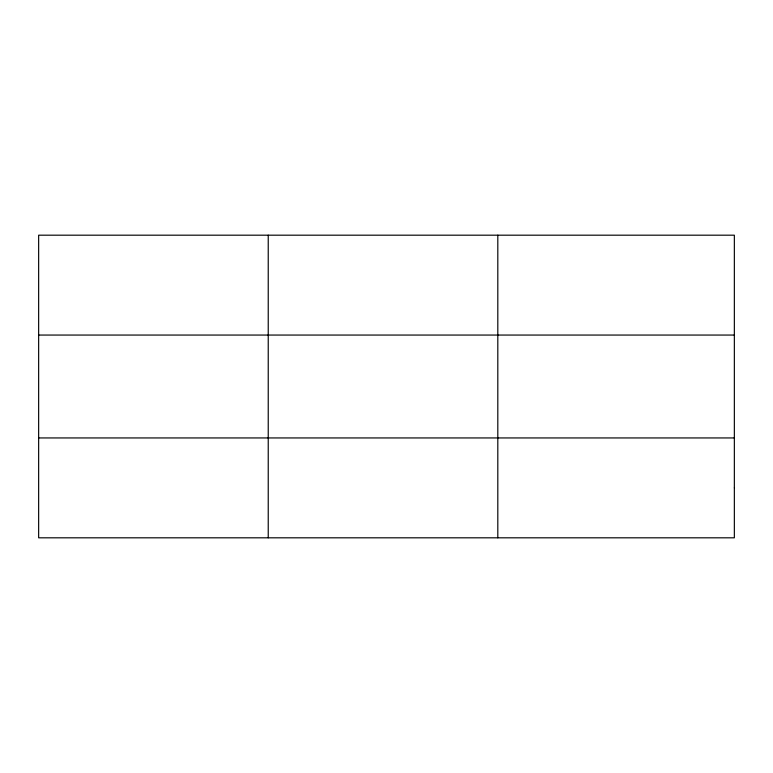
<?xml version="1.0" encoding="UTF-8"?>
<svg xmlns="http://www.w3.org/2000/svg" width="773" height="773" viewBox="0 0 773 773"><rect width="100%" height="100%" fill="white"/><g stroke="black" fill="none" stroke-linecap="round" stroke-linejoin="round"><path stroke-width="1.16" d="M268.231 235.185L268.231 537.815M497.812 235.185L497.812 537.815M38.65 335.057L734.35 335.057M38.65 437.943L734.35 437.943M734.35 487.879L734.35 537.815L38.65 537.815L38.65 235.185L734.35 235.185L734.35 487.879"/></g></svg>
